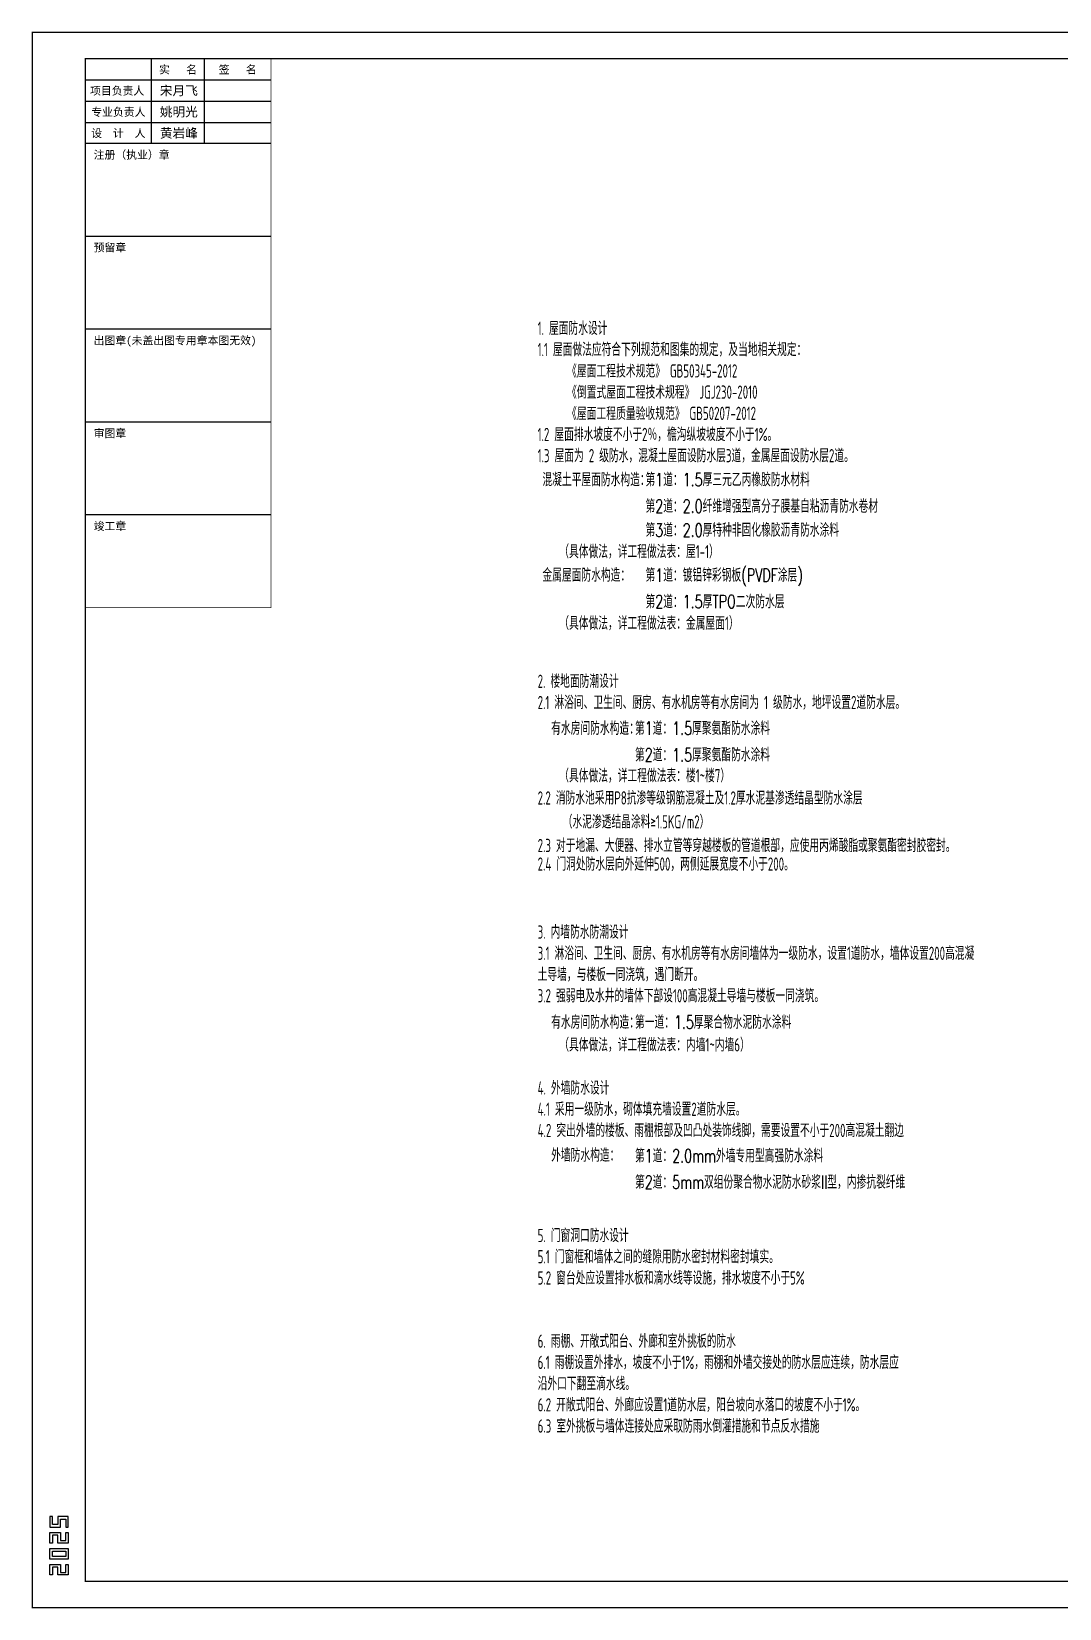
# Model space of a CAD drawing. Extents: x -71615 to 472948, y -67016 to 264410.
# Drawn here: x 188798 to 227563, y 32984 to 92434 of the extents above; entities that cross this region are included whole.
import ezdxf
from ezdxf.enums import TextEntityAlignment as Align

# ---------------------------------------------------------------- set-up
doc = ezdxf.new("R2010")
doc.units = 0
doc.header["$LTSCALE"] = 1000
doc.layers.get('Defpoints').update_dxf_attribs({"color": 210})
for name, color, linetype in [('0-cxFrame', 155, 'Continuous'), ('A-ANNO-TEXT', 7, 'Continuous'), ('qianming', 155, 'Continuous'), ('文字', 3, 'Continuous')]:
    doc.layers.add(name, color=color, linetype=linetype)
doc.layers.add('0-cxText', color=131, linetype='Continuous', lineweight=25)
doc.styles.add('_HZTXT', font='TJROMANS', dxfattribs={"width": 0.7, "bigfont": 'TJHZTXT'})
doc.styles.add('cx_biaoti', font='')
doc.styles.add('cx_tuming', font='simhei.ttf')
doc.styles.add('cx_tuqian1', font='')
doc.styles.add('HZ', font='DIM', dxfattribs={"width": 0.7, "bigfont": 'HZTXT'})
doc.styles.add('图框宋体', font='', dxfattribs={"width": 0.75})
doc.styles.add('黑体', font='@TSSDENG', dxfattribs={"width": 0.9, "bigfont": '@TSSDCHN'})
doc.styles.get('cx_biaoti').set_extended_font_data('SimSun')
doc.styles.get('cx_tuqian1').set_extended_font_data('SimSun')
doc.styles.get('图框宋体').set_extended_font_data('SimSun')

# ---------------------------------------------------------------- blocks, each defined once
blk = doc.blocks.new('zjcx_lan_xinxi(Dragon)')
for p, q in [((7000, -3200), (0, -3200)), ((7000, -6700), (0, -6700)), ((7000, -10200), (0, -10200)), ((7000, -13700), (0, -13700)), ((7000, -17200), (0, -17200))]:
    blk.add_line(p, q)
at = {"const_width": 25}
blk.add_lwpolyline([(0, -20700), (7000, -20700), (7000, 0), (0, 0)], close=True, dxfattribs=at)
for points in [[(2500, -3200), (2500, 0)], [(4500, -3200), (4500, 0)], [(0, -800), (7000, -800)], [(0, -1600), (7000, -1600)], [(0, -2400), (7000, -2400)]]:
    blk.add_lwpolyline(points)
for points in [[(7000, -3200), (7000, 0)], [(0, -3200), (7000, -3200)], [(0, -20700), (7000, -20700), (7000, -3200)], [(0, -20700), (7000, -20700)]]:
    blk.add_lwpolyline(points, dxfattribs=at)
at = {"style": '图框宋体'}
for s, p in [('实   名', (3500, -400)), ('签   名', (5750, -400)), ('项目负责人', (1204, -1200)), ('专业负责人', (1250, -2000)), ('设  计  人', (1250, -2800))]:
    blk.add_text(s, height=300, dxfattribs=at).set_placement(p, align=Align.MIDDLE)
for s, p in [('注册（执业）章', (318, -3771)), ('预留章', (318, -7271)), ('出图章(未盖出图专用章本图无效)', (318, -10771)), ('审图章', (318, -14271)), ('竣工章', (318, -17771))]:
    blk.add_text(s, height=300, dxfattribs=at).set_placement(p)
blk = doc.blocks.new('T-信息(Dragon)')
at = {"layer": '0-cxFrame'}
blk.add_blockref('zjcx_lan_xinxi(Dragon)', (0, 0), dxfattribs=at)
at = {"layer": 'qianming', "color": 3, "style": 'cx_biaoti'}
for s, p in [('宋月飞', (3530, -1201)), ('姚明光', (3530, -2001)), ('黄岩峰', (3530, -2801))]:
    blk.add_text(s, height=350, dxfattribs=at).set_placement(p, align=Align.MIDDLE_CENTER)
blk = doc.blocks.new('TK22.A1 L(Dragon)')
at = {"layer": '0-cxFrame', "color": 7, "const_width": 0.5}
blk.add_lwpolyline([(0, 0), (-841, 0), (-841, 594), (0, 594)], close=True, dxfattribs=at)
at = {"layer": '0-cxFrame', "const_width": 0.5}
blk.add_lwpolyline([(-80, 10), (-821, 10), (-821, 584), (-80, 584)], close=True, dxfattribs=at)
at = {"layer": 'Defpoints', "color": 2}
for points in [[(-833.37, 34.37), (-834.37, 34.37), (-834.37, 30.37), (-830.37, 30.37), (-830.37, 33.37), (-828.37, 33.37), (-828.37, 30.37), (-827.37, 30.37), (-827.37, 34.37), (-831.37, 34.37), (-831.37, 31.37), (-833.37, 31.37), (-833.37, 34.37)], [(-833.37, 24.37), (-834.37, 24.37), (-834.37, 28.37), (-830.37, 28.37), (-830.37, 25.37), (-828.37, 25.37), (-828.37, 28.37), (-827.37, 28.37), (-827.37, 24.37), (-831.37, 24.37), (-831.37, 27.37), (-833.37, 27.37), (-833.37, 24.37)], [(-833.37, 12.37), (-834.37, 12.37), (-834.37, 16.37), (-830.37, 16.37), (-830.37, 13.37), (-828.37, 13.37), (-828.37, 16.37), (-827.37, 16.37), (-827.37, 12.37), (-831.37, 12.37), (-831.37, 15.37), (-833.37, 15.37), (-833.37, 12.37)]]:
    blk.add_lwpolyline(points, dxfattribs=at)
for points in [[(-834.37, 18.37), (-834.37, 22.37), (-827.37, 22.37), (-827.37, 18.37)], [(-833.37, 19.37), (-833.37, 21.37), (-828.37, 21.37), (-828.37, 19.37)]]:
    blk.add_lwpolyline(points, close=True, dxfattribs=at)
at = {"layer": '0-cxFrame', "xscale": 0.01, "yscale": 0.01, "zscale": 0.01}
blk.add_blockref('T-信息(Dragon)', (-821, 584), dxfattribs=at)
at = {"style": '黑体', "flags": 4}
blk.add_attdef('图幅', text='', height=3.3, dxfattribs=at).set_placement((-40, 3), align=Align.RIGHT)
at = {"layer": '0-cxText', "flags": 4}
for tag, height, style, p in [('建设单位', 3.5, 'cx_tuming', (-45, 240)), ('项目名称', 3.5, 'cx_tuming', (-45, 210)), ('子项名称', 3.5, 'cx_tuming', (-45, 180)), ('工程编号', 3.3, 'cx_tuqian1', (-35, 165)), ('图名1', 3.5, 'cx_tuming', (-45, 87)), ('图名2', 3.5, 'cx_tuming', (-45, 79)), ('图名3', 3.5, 'cx_tuming', (-45, 71)), ('出图日期', 3.3, 'cx_tuqian1', (-39, 60)), ('专业', 3.3, 'cx_tuqian1', (-55, 52)), ('图号', 3.3, 'cx_tuqian1', (-55, 44)), ('版次', 3.3, 'cx_tuqian1', (-20, 44))]:
    blk.add_attdef(tag, text='', height=height, dxfattribs=dict(at, style=style)).set_placement(p, align=Align.MIDDLE)
at = {"layer": 'Defpoints', "color": 6, "flags": 4}
for tag, height, style, p in [('tufu', 3.3, '黑体', (-12, 12)), ('dwfname', 4, 'cx_tuqian1', (-80, 3))]:
    blk.add_attdef(tag, text='', height=height, dxfattribs=dict(at, style=style)).set_placement(p, align=Align.RIGHT)

msp = doc.modelspace()

# ---------------------------------------------------------------- block references
at = {"layer": '0-cxFrame', "xscale": 100, "yscale": 100, "zscale": 100}
msp.add_blockref('TK22.A1 L(Dragon)', (272923, 33009), dxfattribs=at)

# ---------------------------------------------------------------- texts
at = {"layer": 'A-ANNO-TEXT', "style": 'HZ', "width": 0.7}
for s, p in [('1. 屋面防水设计', (207885, 80995)), ('1.1 屋面做法应符合下列规范和图集的规定，及当地相关规定：', (207885, 80195)), ('1.2 屋面排水坡度不小于2％，檐沟纵坡坡度不小于1%%%。', (207885, 76995)), ('1.3 屋面为 2 级防水，混凝土屋面设防水层3道，金属屋面设防水层2道。', (207885, 76195)), ('混凝土平屋面防水构造：', (208065, 75291)), ('（具体做法，详工程做法表：屋1-1）', (208700, 72578)), ('金属屋面防水构造：', (208065, 71691)), ('（具体做法，详工程做法表：金属屋面1）', (208700, 69878)), ('2. 楼地面防潮设计', (207885, 67690)), ('2.1 淋浴间、卫生间、厨房、有水机房等有水房间为 1 级防水，地坪设置2道防水层。', (207885, 66890)), ('有水房间防水构造：', (208395, 65917)), ('（具体做法，详工程做法表：楼1~楼7）', (208700, 64129)), ('2.2 消防水池采用P8抗渗等级钢筋混凝土及1.2厚水泥基渗透结晶型防水涂层', (207885, 63290)), ('（水泥渗透结晶涂料≥1.5KG/m2）', (208831, 62390)), ('2.3 对于地漏、大便器、排水立管等穿越楼板的管道根部，应使用丙烯酸脂或聚氨酯密封胶密封。', (207885, 61499)), ('2.4 门洞处防水层向外延伸500，两侧延展宽度不小于200。 ', (207885, 60799)), ('3. 内墙防水防潮设计', (207885, 58234)), ('3.1 淋浴间、卫生间、厨房、有水机房等有水房间墙体为一级防水，设置1道防水，墙体设置200高混凝', (207885, 57434)), ('土导墙，与楼板一同浇筑，遇门断开。', (207885, 56634)), ('3.2 强弱电及水井的墙体下部设100高混凝土导墙与楼板一同浇筑。', (207885, 55834)), ('有水房间防水构造：', (208395, 54837)), ('（具体做法，详工程做法表：内墙1~内墙6）', (208700, 53982)), ('4. 外墙防水设计', (207885, 52356)), ('4.1 采用一级防水，砌体填充墙设置2道防水层。', (207885, 51556)), ('4.2 突出外墙的楼板、雨棚根部及凹凸处装饰线脚，需要设置不小于200高混凝土翻边', (207885, 50756)), ('外墙防水构造：', (208395, 49823)), ('5. 门窗洞口防水设计', (207885, 46795)), ('5.1 门窗框和墙体之间的缝隙用防水密封材料密封填实。', (207885, 45995)), ('5.2 窗台处应设置排水板和滴水线等设施，排水坡度不小于5%%%', (207885, 45195)), ('6. 雨棚、开敞式阳台、外廊和室外挑板的防水', (207885, 42811)), ('6.1 雨棚设置外排水，坡度不小于1%%%，雨棚和外墙交接处的防水层应连续，防水层应', (207885, 42011)), ('沿外口下翻至滴水线。', (207885, 41211)), ('6.2 开敞式阳台、外廊应设置1道防水层，阳台坡向水落口的坡度不小于1%%%。', (207885, 40411)), ('6.3 室外挑板与墙体连接处应采取防雨水倒灌措施和节点反水措施', (207885, 39611))]:
    msp.add_text(s, height=500, dxfattribs=at).set_placement(p)
at = {"layer": 'A-ANNO-TEXT', "char_height": 500, "width": 11466, "attachment_point": 1, "style": 'HZ'}
for s, insert in [('{\\H0.96x;《屋面工程技术规范》 }GB50345-2012', (208993, 79890)), ('{\\H0.96x;《倒置式屋面工程技术规程》 }JGJ230-2010', (208993, 79090)), ('{\\H0.96x;《屋面工程质量验收规范》 }GB50207-2012', (208993, 78290))]:
    msp.add_mtext(s, dxfattribs=dict(at, insert=insert))
at = {"layer": '文字', "style": '_HZTXT', "width": 0.7}
for s, p in [('第1道：1.5厚三元乙丙橡胶防水材料 ', (211953, 75291)), ('第2道：2.0纤维增强型高分子膜基自粘沥青防水卷材 ', (211953, 74291)), ('第3道：2.0厚特种非固化橡胶沥青防水涂料', (211953, 73391)), ('第1道：镀铝锌彩钢板(PVDF涂层)', (211953, 71691)), ('第2道：1.5厚TPO二次防水层', (211953, 70691)), ('第1道：1.5厚聚氨酯防水涂料', (211556, 65917)), ('第2道：1.5厚聚氨酯防水涂料', (211556, 64917)), ('第一道：1.5厚聚合物水泥防水涂料', (211556, 54837)), ('第1道：2.0mm外墙专用型高强防水涂料', (211556, 49802)), ('第2道：5mm双组份聚合物水泥防水砂浆II型，内掺抗裂纤维', (211556, 48808))]:
    msp.add_text(s, height=500, dxfattribs=at).set_placement(p)

doc.saveas('drawing.dxf')
